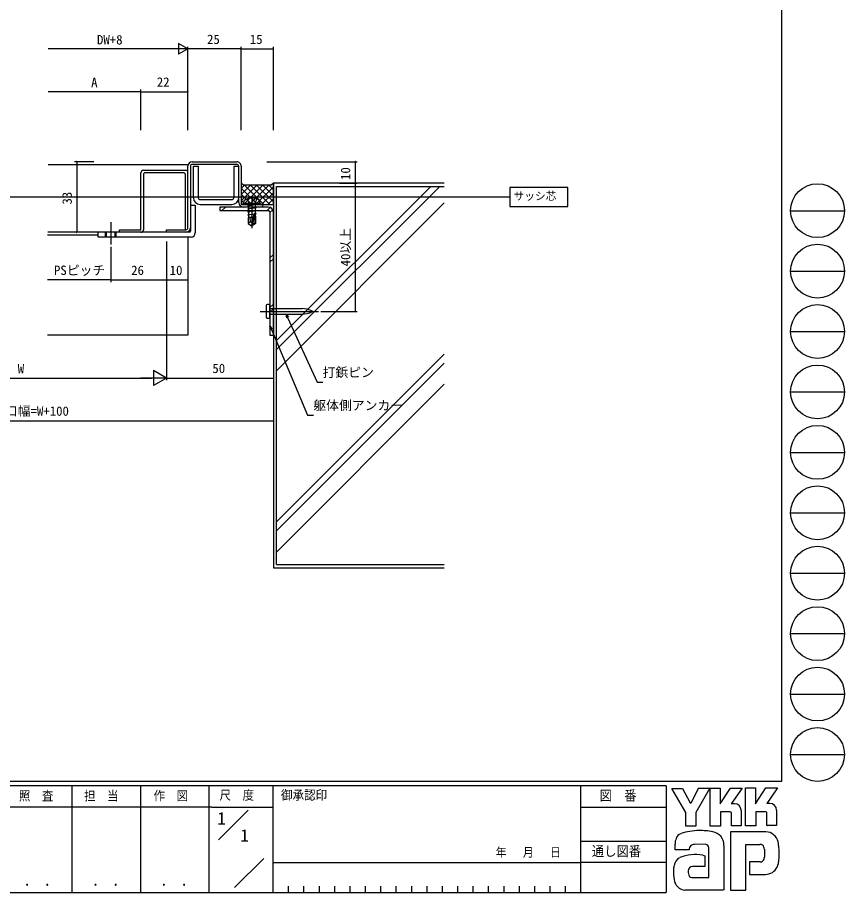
# Model space of a CAD drawing. Units: millimetres, scale not verified. Extents: x -567 to 567, y -403 to 403.
# Drawn here: x 179.8 to 566.8, y -403 to 6.5 of the extents above; entities that cross this region are included whole.
import ezdxf
from ezdxf.enums import TextEntityAlignment as Align

# ---------------------------------------------------------------- set-up
doc = ezdxf.new("R2010")
doc.units = ezdxf.units.MM
doc.header["$LTSCALE"] = 2
for name, color, linetype in [('0-1_USER1', 3, 'Continuous'), ('0-2_YKK_11', 7, 'Continuous'), ('0-3_YKK_12', 2, 'Continuous'), ('0-4_YKK_13', 4, 'Continuous'), ('0-5_YKK_D', 6, 'Continuous'), ('0-6_YKK_ZWAK', 7, 'Continuous'), ('0-7_YSS_K', 3, 'Continuous')]:
    doc.layers.add(name, color=color, linetype=linetype)
doc.styles.add('ＭＳ ゴシック', font='')
doc.styles.get('ＭＳ ゴシック').set_extended_font_data('MS Gothic')

msp = doc.modelspace()

# ---------------------------------------------------------------- linework, layer by layer
at = {"layer": '0-2_YKK_11'}
for p, q in [((261.618, -61), (282.418, -61)), ((238.718, -65), (258.563, -65)), ((259.518, -91.9), (259.518, -63.1)), ((260.718, -63.1), (260.718, -91.9)), ((282.418, -62.2), (261.618, -62.2)), ((283.318, -80.1), (283.318, -63.1)), ((284.518, -63.1), (284.518, -80.1)), ((257.782, -66.2), (239.218, -66.2)), ((257.818, -66.2), (258.318, -66.7)), ((258.318, -66.7), (258.318, -92.8))]:
    msp.add_line(p, q, dxfattribs=at)
for points in [[(227.518, -94), (227.518, -92.8), (237.518, -92.8), (237.518, -66.2)], [(239.218, -66.2), (238.718, -66.7), (238.718, -92.8)], [(285.418, -81), (294.518, -81), (294.518, -82.2), (285.418, -82.2)], [(258.618, -94), (249.518, -94), (249.518, -92.8), (258.618, -92.8)]]:
    msp.add_lwpolyline(points, dxfattribs=at)
for centre, radius, start, end in [((261.618, -63.1), 2.1, 90.00002, 180), ((282.418, -63.1), 2.1, 359.99998, 90.00002), ((238.718, -66.2), 1.2, 89.99998, 180.00002), ((258.518, -66), 1, 0, 89.99998), ((261.618, -63.1), 0.9, 90.00002, 180), ((282.418, -63.1), 0.9, 359.99998, 90.00002), ((285.418, -80.1), 2.1, 180, 270), ((285.418, -80.1), 0.9, 180, 270), ((237.518, -92.8), 1.2, 270, 0), ((258.618, -91.9), 2.1, 270, 359.99998), ((258.618, -91.9), 0.9, 270, 359.99998)]:
    msp.add_arc(centre, radius, start, end, dxfattribs=at)
at = {"layer": '0-3_YKK_12'}
for p, q in [((194.205, -62.2), (259.518, -62.2)), ((410.106, -77.5), (-0.43, -77.5)), ((217.518, -94), (193.946, -94)), ((193.922, -95.2), (217.518, -95.2))]:
    msp.add_line(p, q, dxfattribs=at)
msp.add_lwpolyline([(437.3, -73.054), (410.106, -73.054), (410.106, -81.946), (437.3, -81.946)], close=True, dxfattribs=at)
at = {"layer": '0-4_YKK_13'}
for p, q in [((262.118, -77.8), (262.118, -63.1)), ((281.018, -63.1), (281.018, -77.8)), ((281.018, -63.1), (283.318, -63.1)), ((283.318, -77.8), (283.318, -63.1)), ((289.518, -77), (289.518, -92)), ((260.718, -81.3), (263.018, -81.3)), ((263.018, -81.3), (263.018, -94.3)), ((265.318, -78.7), (280.118, -78.7)), ((265.318, -81), (280.118, -81)), ((285.607, -80.5), (285.778, -79.525)), ((293.43, -80.5), (285.607, -80.5)), ((285.607, -80.5), (285.695, -81)), ((293.342, -81), (285.695, -81)), ((287.418, -81.65), (291.018, -81.05)), ((287.968, -81.2), (287.968, -87.1)), ((291.068, -81.2), (291.068, -87.1)), ((293.43, -80.5), (293.258, -79.525)), ((293.43, -80.5), (293.342, -81)), ((274.972, -82.2), (274.518, -82.654)), ((277.095, -82.2), (275.495, -83.8)), ((287.418, -83.05), (291.618, -82.35)), ((287.418, -84.45), (291.618, -83.75)), ((287.418, -85.85), (290.558, -85.327)), ((290.428, -85.493), (289.518, -89.494)), ((290.862, -85.39), (289.668, -90.638)), ((290.704, -85.302), (291.618, -85.15)), ((298.098, -82.409), (296.706, -83.8)), ((299.209, -83.421), (297.918, -84.711)), ((223.518, -89.253), (223.518, -99.763)), ((287.818, -87.1), (287.818, -89.955)), ((290.063, -87.1), (287.818, -87.1)), ((288.818, -89.1), (287.818, -89.955)), ((287.818, -89.955), (289.368, -91)), ((289.218, -86.917), (290.139, -86.763)), ((289.518, -89.494), (289.368, -91)), ((289.518, -89.494), (289.518, -91)), ((291.218, -89.955), (289.668, -91)), ((290.918, -86.633), (291.418, -86.55)), ((291.218, -87.1), (290.918, -87.1)), ((291.218, -89.955), (290.918, -89.795)), ((291.218, -87.1), (291.218, -89.955)), ((260.218, -94), (217.518, -94)), ((221.018, -96.3), (221.018, -94)), ((221.518, -96.3), (221.518, -94)), ((225.518, -96.3), (225.518, -94)), ((226.018, -96.3), (226.018, -94)), ((260.718, -91), (260.718, -93.5)), ((289.368, -91), (289.668, -91)), ((289.668, -90.638), (289.668, -91)), ((299.518, -104.323), (297.918, -105.923)), ((299.518, -106.446), (297.918, -108.046)), ((293.424, -131), (320.712, -131)), ((296.218, -128.25), (296.218, -133.75)), ((297.418, -127.75), (296.718, -127.75)), ((299.518, -127.657), (297.918, -129.257)), ((297.918, -133.75), (297.918, -128.25)), ((297.918, -128.75), (297.918, -133.25)), ((297.918, -129.7), (313.05, -129.7)), ((299.518, -129.78), (297.918, -131.38)), ((296.718, -134.25), (297.418, -134.25)), ((297.918, -132.3), (313.05, -132.3))]:
    msp.add_line(p, q, dxfattribs=at)
for points in [[(262.118, -63.1), (264.418, -63.1), (264.418, -77.8)], [(287.218, -78.421), (288.373, -80.737), (289.518, -81.346)], [(291.818, -78.421), (290.663, -80.737), (289.518, -81.346)], [(297.118, -82.2), (274.518, -82.2), (274.518, -83.8), (297.118, -83.8)], [(290.918, -85.548), (290.918, -89.795), (289.668, -90.638)], [(297.918, -84.6), (297.918, -142.2), (299.518, -142.2), (299.518, -84.6)], [(289.518, -89.601), (288.818, -89.1), (288.618, -87.1)], [(261.018, -96.3), (217.518, -96.3), (217.518, -94)], [(259.518, -96.3), (259.518, -142.2), (193.922, -142.2)]]:
    msp.add_lwpolyline(points, dxfattribs=at)
for centre, radius, start, end in [((265.318, -77.8), 3.2, 180, 270), ((265.318, -77.8), 0.9, 180, 270), ((280.118, -77.8), 0.9, 270, 0), ((280.118, -77.8), 3.2, 270, 0), ((286.665, -79.682), 0.9, 120.63591, 170), ((289.518, -84.5), 6.5, 59.36409, 120.63591), ((287.768, -81.2), 0.2, 0, 90), ((291.268, -81.2), 0.2, 90, 180), ((292.372, -79.682), 0.9, 10, 59.36409), ((290.67, -85.548), 0.248, 0, 167.19096), ((297.118, -84.6), 2.4, 0, 90), ((297.118, -84.6), 0.8, 0, 90), ((260.218, -93.5), 0.5, 270, 0), ((261.018, -94.3), 2, 270, 0), ((296.718, -128.25), 0.5, 90.00002, 180.00002), ((297.418, -128.25), 0.5, 0.00002, 90.00002), ((312.939, -140.306), 10.607, 62.34164, 90.59959), ((317.817, -131), 0.1, 297.65841, 62.34164), ((296.718, -133.75), 0.5, 180.00002, 270.00002), ((297.418, -133.75), 0.5, 270.00002, 0.00002), ((312.939, -121.694), 10.607, 269.40046, 297.65841)]:
    msp.add_arc(centre, radius, start, end, dxfattribs=at)
at = {"layer": '0-5_YKK_D'}
for p, q in [((259.518, -8.2), (255.188, -5.7)), ((255.188, -5.7), (255.188, -10.7)), ((259.518, -46.2), (259.518, -7.2)), ((259.518, -46.2), (259.518, -7.2)), ((284.518, -46.2), (284.518, -7.2)), ((284.518, -46.2), (284.518, -7.2)), ((299.518, -46.2), (299.518, -7.2)), ((254.518, -8.2), (194.205, -8.2)), ((259.518, -8.2), (250.858, -8.2)), ((259.518, -8.2), (255.188, -10.7)), ((284.518, -8.2), (259.518, -8.2)), ((284.518, -8.2), (299.518, -8.2)), ((237.518, -28.2), (194.205, -28.2)), ((237.518, -46.2), (237.518, -27.2)), ((237.518, -46.2), (237.518, -27.2)), ((237.518, -28.2), (259.518, -28.2)), ((259.518, -46.2), (259.518, -27.2)), ((215.518, -61), (206.518, -61)), ((207.518, -61), (207.518, -94)), ((296.518, -61), (338.817, -61)), ((337.817, -61), (337.817, -71)), ((299.518, -72), (299.518, -183.2)), ((330.518, -71), (338.817, -71)), ((330.518, -71), (338.817, -71)), ((337.817, -71), (337.817, -131)), ((223.518, -100.763), (223.518, -117.3)), ((223.518, -100.763), (223.518, -117.3)), ((249.518, -98.3), (249.518, -163.2)), ((249.518, -98.3), (249.518, -117.3)), ((249.518, -98.3), (249.518, -117.3)), ((249.518, -98.3), (249.518, -163.2)), ((259.518, -98.3), (259.518, -117.3)), ((299.518, -98.3), (299.518, -163.2)), ((223.518, -116.3), (193.922, -116.3)), ((223.518, -116.3), (249.518, -116.3)), ((249.518, -116.3), (259.518, -116.3)), ((321.712, -131), (338.817, -131)), ((249.518, -162.2), (243.456, -158.7)), ((243.456, -158.7), (243.456, -165.7)), ((120.518, -162.2), (242.518, -162.2)), ((249.518, -162.2), (237.394, -162.2)), ((249.518, -162.2), (243.456, -165.7)), ((249.518, -162.2), (299.518, -162.2)), ((63.518, -182.2), (299.518, -182.2))]:
    msp.add_line(p, q, dxfattribs=at)
for points in [[(305.775, -134.036), (305.484, -132.3), (306.604, -133.658)], [(305.484, -132.3), (306.19, -133.847), (319.977, -164.078), (322.677, -164.078)], [(298.161, -139.614), (297.918, -137.871), (299, -139.259)], [(297.918, -137.871), (298.581, -139.436), (315.546, -179.524), (318.246, -179.524)]]:
    msp.add_lwpolyline(points, dxfattribs=at)
for centre, start, end in [((284.518, -8.2), 0, 180), ((284.518, -8.2), 0, 180), ((299.518, -8.2), 0, 180), ((284.518, -8.2), 180, 0), ((284.518, -8.2), 180, 0), ((299.518, -8.2), 180, 0), ((237.518, -28.2), 0, 180), ((237.518, -28.2), 0, 180), ((237.518, -28.2), 180, 0), ((237.518, -28.2), 180, 0), ((259.518, -28.2), 0, 180), ((259.518, -28.2), 180, 0), ((207.518, -61), 90, 270), ((207.518, -61), 270, 90), ((337.817, -61), 90, 270), ((337.817, -61), 270, 90), ((337.817, -71), 90, 270), ((337.817, -71), 90, 270), ((337.817, -71), 270, 90), ((337.817, -71), 270, 90), ((207.518, -94), 90, 270), ((207.518, -94), 270, 90), ((223.518, -116.3), 0, 180), ((223.518, -116.3), 0, 180), ((223.518, -116.3), 180, 0), ((223.518, -116.3), 180, 0), ((249.518, -116.3), 0, 180), ((249.518, -116.3), 0, 180), ((249.518, -116.3), 180, 0), ((249.518, -116.3), 180, 0), ((259.518, -116.3), 0, 180), ((259.518, -116.3), 180, 0), ((337.817, -131), 90, 270), ((337.817, -131), 270, 90), ((299.518, -162.2), 0, 180), ((299.518, -162.2), 180, 0), ((299.518, -182.2), 0, 180), ((299.518, -182.2), 180, 0)]:
    msp.add_arc(centre, 0.106, start, end, dxfattribs=at)
at = {"layer": '0-6_YKK_ZWAK'}
for p, q in [((537.3, 399), (537.3, -351)), ((541.552, -83.88), (566.752, -83.88)), ((541.552, -112.16), (566.752, -112.16)), ((541.552, -140.44), (566.752, -140.44)), ((541.552, -168.72), (566.752, -168.72)), ((541.552, -197), (566.752, -197)), ((541.552, -225.28), (566.752, -225.28)), ((541.552, -253.56), (566.752, -253.56)), ((541.552, -281.84), (566.752, -281.84)), ((541.552, -310.12), (566.752, -310.12)), ((541.552, -338.4), (566.752, -338.4)), ((537.3, -351), (-562.7, -351)), ((483.3, -353), (-562.7, -353)), ((205.3, -353), (205.3, -403)), ((237.3, -353), (237.3, -403)), ((269.3, -353), (269.3, -403)), ((299.3, -353), (299.3, -403)), ((443.3, -353), (443.3, -403)), ((483.3, -353), (483.3, -403)), ((492.488, -365.569), (485.924, -354.294)), ((485.924, -354.294), (490.944, -354.294)), ((490.944, -354.294), (494.535, -361.013)), ((498.494, -354.14), (494.844, -361.245)), ((503.674, -354.14), (497.199, -365.608)), ((498.494, -354.14), (503.674, -354.14)), ((503.957, -371.902), (503.957, -354.178)), ((503.957, -354.178), (508.552, -354.178)), ((508.552, -361.462), (513.378, -354.101)), ((508.552, -354.178), (508.552, -361.462)), ((513.378, -354.101), (518.843, -354.101)), ((518.843, -354.101), (513.786, -361.438)), ((520.406, -371.748), (520.406, -354.024)), ((520.406, -354.024), (525.078, -354.024)), ((525.078, -361.441), (529.982, -354.024)), ((525.078, -354.024), (525.078, -361.441)), ((529.982, -354.024), (535.388, -354.024)), ((534.848, -354.951), (530.388, -361.322)), ((535.388, -354.024), (534.848, -354.951)), ((270.706, -362.999), (173.3, -362.999)), ((270.706, -362.999), (299.3, -362.999)), ((443.3, -363), (483.3, -363)), ((494.535, -361.013), (494.844, -361.245)), ((515.271, -361.438), (513.786, -361.438)), ((531.872, -361.322), (530.388, -361.322)), ((273.829, -378.337), (287.676, -364.49)), ((492.488, -371.941), (492.488, -365.569)), ((497.199, -365.608), (497.199, -371.941)), ((513.262, -365.26), (508.706, -365.26)), ((508.706, -365.26), (508.706, -371.902)), ((513.88, -365.492), (513.262, -365.26)), ((513.88, -371.786), (513.88, -365.492)), ((518.36, -364.527), (518.36, -371.786)), ((530.446, -371.709), (530.446, -365.453)), ((534.963, -364.527), (534.963, -371.709)), ((497.199, -371.941), (492.488, -371.941)), ((508.706, -371.902), (503.957, -371.902)), ((518.36, -371.786), (513.88, -371.786)), ((525.271, -371.748), (520.406, -371.748)), ((530.446, -371.637), (530.518, -371.709)), ((534.963, -371.709), (530.446, -371.709)), ((513.34, -374.566), (513.34, -401.866)), ((529.905, -374.566), (513.34, -374.566)), ((443.3, -378.999), (483.3, -378.999)), ((501.794, -380.436), (496.512, -380.536)), ((520.522, -401.866), (520.522, -380.513)), ((520.522, -380.513), (527.163, -380.513)), ((503.339, -395.958), (503.339, -382.057)), ((510.328, -380.976), (510.328, -401.828)), ((529.262, -382.652), (529.287, -386.415)), ((281.403, -400.636), (295.009, -387.03)), ((299.3, -389), (443.3, -389)), ((483.3, -388.999), (443.3, -388.999)), ((500.404, -385.533), (501.408, -385.764)), ((501.408, -385.764), (501.408, -390.9)), ((527.318, -388.699), (522.26, -388.699)), ((522.26, -388.699), (522.26, -394.607)), ((501.408, -390.9), (495.702, -390.907)), ((495.307, -395.958), (503.339, -395.958)), ((502.721, -395.958), (503.223, -395.958)), ((503.339, -395.957), (503.34, -395.958)), ((522.26, -394.607), (529.866, -394.607)), ((529.866, -394.607), (531.411, -394.259)), ((306.5, -400), (306.5, -403)), ((313.7, -400), (313.7, -403)), ((320.9, -400), (320.9, -403)), ((328.1, -400), (328.1, -403)), ((335.3, -400), (335.3, -403)), ((342.5, -400), (342.5, -403)), ((349.7, -400), (349.7, -403)), ((356.9, -400), (356.9, -403)), ((364.1, -400), (364.1, -403)), ((371.3, -400), (371.3, -403)), ((378.5, -400), (378.5, -403)), ((385.7, -400), (385.7, -403)), ((392.9, -400), (392.9, -403)), ((400.1, -400), (400.1, -403)), ((407.3, -400), (407.3, -403)), ((414.5, -400), (414.5, -403)), ((421.7, -400), (421.7, -403)), ((428.9, -400), (428.9, -403)), ((436.1, -400), (436.1, -403)), ((-562.7, -403), (483.3, -403)), ((494.11, -401.944), (491.986, -401.944)), ((509.864, -401.905), (494.11, -401.944)), ((510.328, -401.828), (509.864, -401.905)), ((513.34, -401.866), (519.402, -401.866)), ((519.402, -401.866), (520.522, -401.866))]:
    msp.add_line(p, q, dxfattribs=at)
for points in [[(530.446, -365.453), (529.828, -365.222), (525.271, -365.222), (525.271, -371.748)], [(494.11, -383.1), (487.469, -383.1), (487.469, -380.344)]]:
    msp.add_lwpolyline(points, dxfattribs=at)
for centre in [(554.152, -83.88), (554.152, -112.16), (554.152, -140.44), (554.152, -168.72), (554.152, -197), (554.152, -225.28), (554.152, -253.56), (554.152, -281.84), (554.152, -310.12), (554.152, -338.4)]:
    msp.add_circle(centre, 12.6, dxfattribs=at)
for centre, radius, start, end in [((515.27, -364.527), 3.089, 0.00166, 89.99604), ((531.872, -364.411), 3.089, 0.00166, 89.99604), ((491.309, -378.793), 3.491, 109.02127, 161.51264), ((498.617, -399.287), 25.257, 89.89165, 109.30848), ((499.359, -403.662), 29.64, 78.7801, 91.46938), ((504.058, -380.852), 6.355, 40.66422, 80.31694), ((503.741, -380.836), 6.588, 358.78059, 38.76563), ((529.688, -380.772), 6.202, 14.44572, 87.08746), ((494.67, -380.379), 7.196, 158.41083, 179.71775), ((496.321, -382.958), 2.43, 85.50551, 126.78038), ((501.094, -382.649), 2.321, 14.7552, 72.44995), ((527.392, -382.256), 1.756, 16.43123, 96.91661), ((506.394, -384.696), 29.8, 350.99027, 10.67625), ((497.122, -383.01), 3.013, 138.46382, 181.71359), ((524.059, -383.297), 5.248, 4.93423, 17.03552), ((492.481, -391.468), 5.583, 121.82711, 169.08475), ((496.9, -404.22), 19.013, 79.38098, 112.05825), ((527.319, -386.834), 1.865, 269.95468, 342.90145), ((524.028, -385.916), 5.281, 343.6902, 354.75362), ((502.513, -393.564), 15.832, 168.76372, 199.80079), ((496.989, -393.469), 3.384, 171.08203, 216.71923), ((495.714, -392.97), 2.064, 90.33953, 178.03639), ((529.778, -388.35), 6.13, 285.44291, 349.90448), ((495.657, -393.807), 2.18, 230.9728, 260.75491), ((492.5, -396.489), 5.461, 207.31435, 263.59464)]:
    msp.add_arc(centre, radius, start, end, dxfattribs=at)
at = {"layer": '0-7_YSS_K'}
for p, q in [((284.518, -73.553), (286.072, -72)), ((284.518, -76.382), (288.9, -72)), ((284.518, -79.21), (291.728, -72)), ((284.518, -73.302), (292.216, -81)), ((285.557, -81), (294.557, -72)), ((286.045, -72), (295.045, -81)), ((288.385, -81), (297.385, -72)), ((288.873, -72), (297.873, -81)), ((291.214, -81), (299.518, -72.695)), ((291.701, -72), (299.518, -79.817)), ((294.53, -72), (299.518, -76.988)), ((297.358, -72), (299.518, -74.16)), ((299.353, -71.166), (299.518, -71.332)), ((299.518, -71), (299.518, -251)), ((379.518, -71), (299.518, -71)), ((301.018, -249.5), (301.018, -72.5)), ((301.018, -72.5), (379.518, -72.5)), ((373.165, -72.5), (301.018, -144.647)), ((377.408, -72.5), (301.018, -148.889)), ((284.518, -76.131), (289.388, -81)), ((294.042, -81), (299.518, -75.524)), ((284.518, -78.959), (286.559, -81)), ((296.871, -81), (299.518, -78.352)), ((379.518, -80.289), (301.018, -158.789)), ((379.518, -151), (301.018, -229.5)), ((379.518, -155.242), (301.018, -233.742)), ((379.518, -165.142), (301.018, -243.642)), ((301.018, -249.5), (379.518, -249.5)), ((299.518, -251), (379.518, -251))]:
    msp.add_line(p, q, dxfattribs=at)
msp.add_lwpolyline([(299.518, -71), (298.518, -72), (285.518, -72), (284.518, -71), (284.518, -81), (299.518, -81)], close=True, dxfattribs=at)

# ---------------------------------------------------------------- texts
at = {"layer": '0-1_USER1', "style": 'ＭＳ ゴシック'}
for p in [(273.3, -372.999), (284.062, -380.999)]:
    msp.add_text('1', height=5.865, dxfattribs=at).set_placement(p, align=Align.BOTTOM_LEFT)
at = {"layer": '0-3_YKK_12', "style": 'ＭＳ ゴシック'}
msp.add_text('サッシ芯', height=3.666, dxfattribs=at).set_placement((411.951, -80), align=Align.BOTTOM_LEFT)
at = {"layer": '0-5_YKK_D', "style": 'ＭＳ ゴシック'}
for s, p in [('DW+8', (217.002, -7.4)), ('25', (268.498, -7.2)), ('15', (288.498, -7.2)), ('A', (214.262, -27.4)), ('22', (244.998, -27.2)), ('PSピッチ', (196.88, -115.3)), ('26', (232.998, -115.3)), ('10', (250.998, -115.3)), ('50', (270.998, -161.2)), ('W', (179.918, -161.4)), ('打鋲ピン', (322.563, -163.078)), ('躯体開口幅=W+100', (155.918, -181.2)), ('躯体側アンカー', (318.246, -178.524))]:
    msp.add_text(s, height=4.399, dxfattribs=at).set_placement(p, align=Align.BOTTOM_LEFT)
for s, p in [('10', (336.817, -69.52)), ('33', (206.518, -81.02)), ('40以上', (336.817, -109.96))]:
    msp.add_text(s, height=4.399, rotation=90, dxfattribs=at).set_placement(p, align=Align.BOTTOM_LEFT)
at = {"layer": '0-6_YKK_ZWAK', "style": 'ＭＳ ゴシック', "width": 0.9}
for s, height, p in [('照  査', 4.399, (180.427, -361.258)), ('担  当', 4.399, (210.949, -361.258)), ('作  図', 4.399, (243.471, -361.231)), ('尺  度', 4.399, (274.318, -360.91)), ('御承認印', 4.399, (303.11, -360.904)), ('図\u3000番', 4.692, (452.154, -361.374)), ('通し図番', 4.692, (448.555, -387.406)), ('年   月   日', 4.147, (403.552, -387.527)), (' ． ．', 5.132, (179.664, -401.494)), (' ． ．', 5.132, (211.664, -401.494)), (' ． ．', 5.132, (243.664, -401.494))]:
    msp.add_text(s, height=height, dxfattribs=at).set_placement(p, align=Align.BOTTOM_LEFT)

doc.saveas('drawing.dxf')
